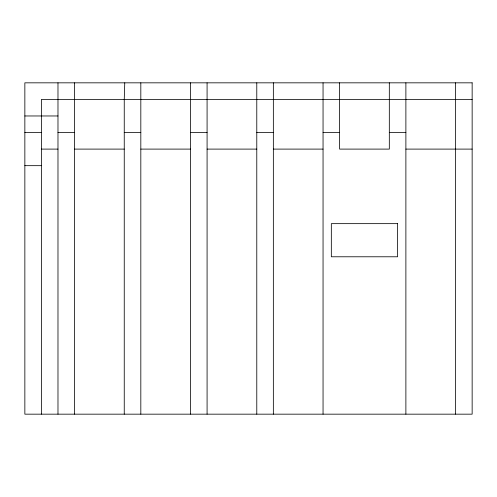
<?xml version="1.0" encoding="UTF-8"?>
<svg xmlns="http://www.w3.org/2000/svg" width="497" height="497" viewBox="0 0 497 497"><rect width="100%" height="100%" fill="white"/><g stroke="black" fill="none" stroke-linecap="round" stroke-linejoin="round"><path stroke-width="0.75" d="M124.753 82.831L124.25 99.4L124.25 414.169M472.15 99.4L41.419 99.4L41.419 414.169M24.85 115.969L57.981 115.969M24.85 132.531L41.419 132.531M57.981 132.531L74.55 132.531M124.25 132.531L140.819 132.531M190.519 132.531L207.081 132.531M256.781 132.531L273.35 132.531M323.05 132.531L339.619 132.531M389.319 132.531L405.881 132.531M41.419 149.1L57.981 149.1M74.55 149.1L124.25 149.1M140.819 149.1L190.519 149.1M207.081 149.1L256.781 149.1M273.35 149.1L323.05 149.1M405.881 149.1L472.15 149.1M24.85 165.669L41.419 165.669M455.581 82.831L455.581 414.169M405.881 82.831L405.881 414.169M389.319 82.831L389.319 149.1L339.619 149.1L339.619 82.831M323.05 82.831L323.05 414.169M273.35 82.831L273.35 414.169M256.781 82.831L256.781 414.169M207.081 82.831L207.081 414.169M190.519 82.831L190.519 414.169M140.819 82.831L140.819 414.169M74.55 82.831L74.55 414.169M57.981 82.831L57.981 414.169M472.15 82.831L24.85 82.831L24.85 414.169L472.15 414.169L472.15 82.831M397.6 223.65L331.331 223.65L331.331 256.781L397.6 256.781L397.6 223.65"/></g></svg>
